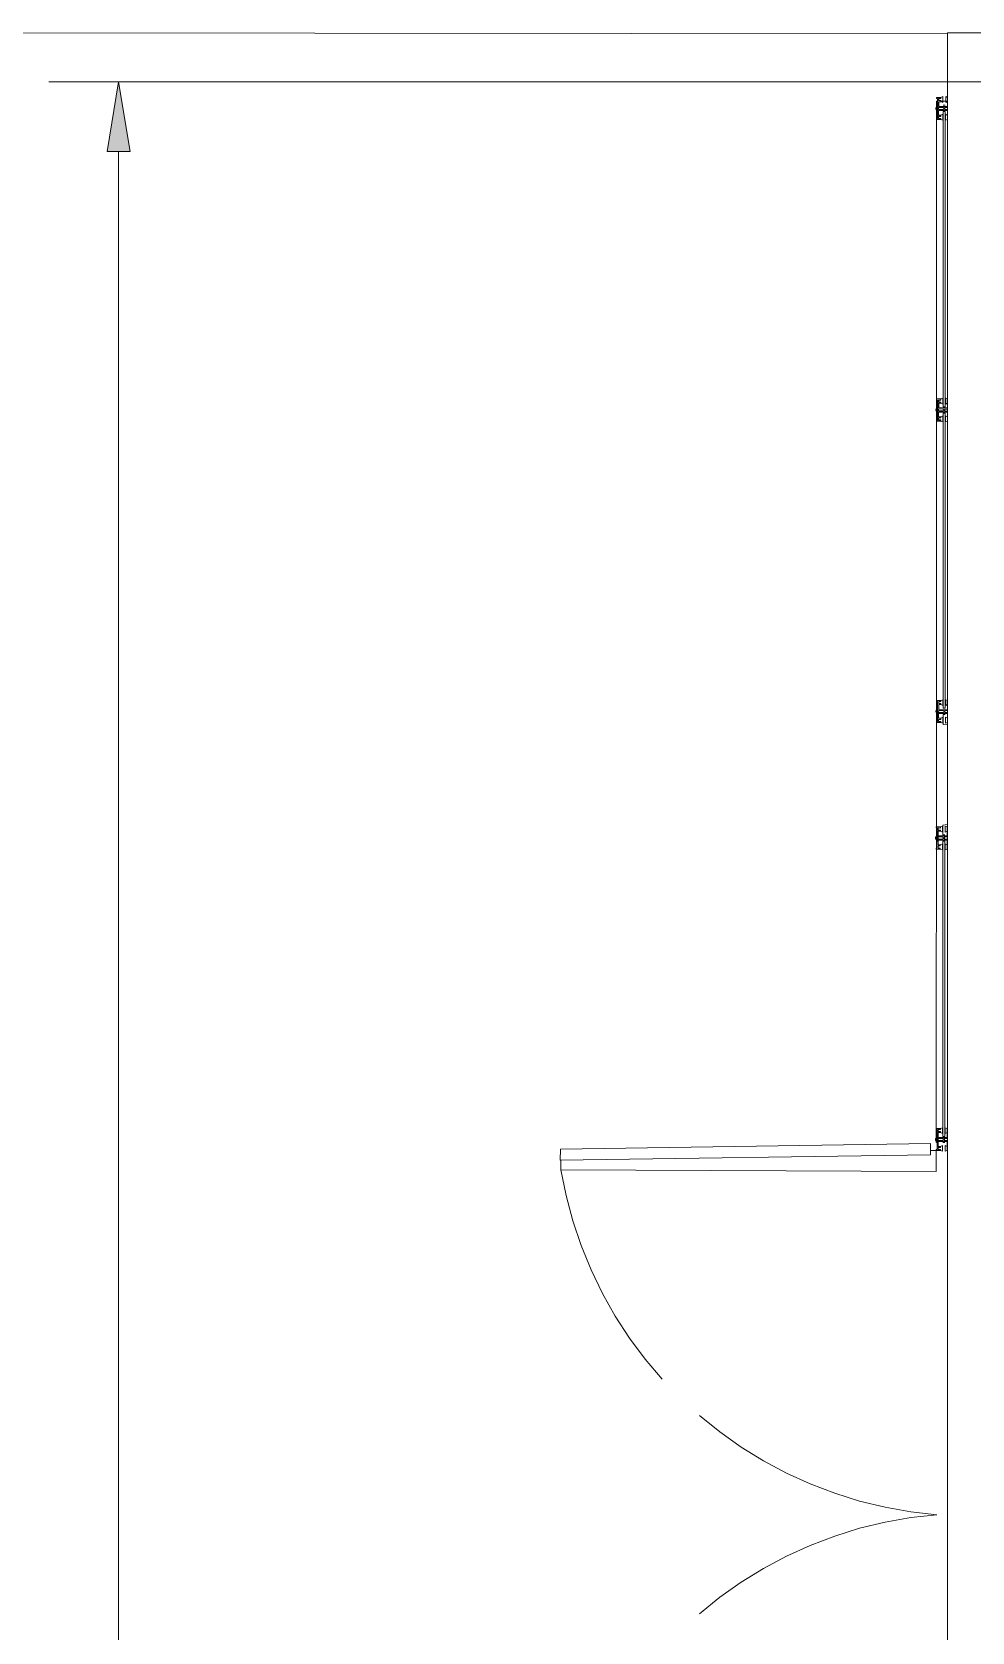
# Model space of a CAD drawing. Header units: centimetres. Extents: x -16.81 to -14.54, y 1.61 to 2.77.
# Drawn here: x -16.7359 to -16.6409, y 2.5439 to 2.7056 of the extents above; entities that cross this region are included whole.
import ezdxf

# ---------------------------------------------------------------- set-up
doc = ezdxf.new("R2010")
doc.units = ezdxf.units.CM
doc.header["$MEASUREMENT"] = 0
doc.layers.get('0').update_dxf_attribs({"lineweight": 0})
doc.layers.add('EXP COTA', color=7, linetype='Continuous', lineweight=0)

# ---------------------------------------------------------------- blocks, each defined once
blk = doc.blocks.new('Block_29')
at = {"layer": 'EXP COTA', "true_color": 0x0000cc, "transparency": 33554687}
h = blk.add_hatch(color=172, dxfattribs=at)
h.dxf.hatch_style = 2
h.paths.add_polyline_path([(-16.72832, 2.69353), (-16.72597, 2.69353), (-16.72715, 2.70058)])
at = {"layer": 'EXP COTA', "color": 172, "lineweight": 0, "true_color": 0x0000cc}
for p, q in [((-16.03657, 2.70058), (-16.7342, 2.70058)), ((-16.72715, 2.69353), (-16.72715, 1.66558))]:
    blk.add_line(p, q, dxfattribs=at)
at = {"layer": 'EXP COTA'}
blk.add_lwpolyline([(-16.72832, 2.69353), (-16.72597, 2.69353), (-16.72715, 2.70058), (-16.72715, 2.70058)], close=True, dxfattribs=at)

msp = doc.modelspace()

# ---------------------------------------------------------------- linework, layer by layer
at = {"color": 18, "lineweight": 0, "true_color": 0x000000}
for p, q in [((-16.64335, 2.70541), (-16.81036, 2.7056)), ((-16.64335, 2.70551), (-16.64335, 2.70058)), ((-16.58511, 2.70551), (-16.64335, 2.70551)), ((-16.63841, 2.70058), (-16.64335, 2.70058)), ((-16.64335, 2.70058), (-16.64335, 2.69808)), ((-16.64446, 2.699), (-16.64403, 2.699)), ((-16.64446, 2.69899), (-16.64446, 2.699)), ((-16.64446, 2.69899), (-16.64403, 2.69899)), ((-16.64446, 2.69888), (-16.64446, 2.69899)), ((-16.64436, 2.69888), (-16.64446, 2.69888)), ((-16.64437, 2.69686), (-16.64436, 2.69888)), ((-16.64426, 2.69867), (-16.64426, 2.69888)), ((-16.64426, 2.69888), (-16.64403, 2.69888)), ((-16.64426, 2.69867), (-16.64403, 2.69867)), ((-16.64425, 2.69868), (-16.64425, 2.69888)), ((-16.64425, 2.69868), (-16.64403, 2.69868)), ((-16.64403, 2.699), (-16.64382, 2.69907)), ((-16.64403, 2.69889), (-16.64403, 2.699)), ((-16.64403, 2.69888), (-16.64403, 2.69899)), ((-16.64403, 2.69889), (-16.64403, 2.69889)), ((-16.64403, 2.69868), (-16.64403, 2.69858)), ((-16.64403, 2.69867), (-16.64403, 2.69856)), ((-16.64382, 2.69907), (-16.64382, 2.69847)), ((-16.64335, 2.699), (-16.64354, 2.69907)), ((-16.64354, 2.69907), (-16.64354, 2.69847)), ((-16.64452, 2.69793), (-16.64453, 2.69792)), ((-16.64452, 2.69792), (-16.64453, 2.69791)), ((-16.64453, 2.69792), (-16.64453, 2.69791)), ((-16.64453, 2.69791), (-16.64453, 2.6979)), ((-16.64453, 2.69791), (-16.64453, 2.6979)), ((-16.64453, 2.6979), (-16.64453, 2.69789)), ((-16.64453, 2.6979), (-16.64453, 2.69789)), ((-16.64453, 2.69789), (-16.64453, 2.69788)), ((-16.64453, 2.69789), (-16.64453, 2.69788)), ((-16.64453, 2.69788), (-16.64453, 2.69786)), ((-16.64453, 2.69788), (-16.64453, 2.69787)), ((-16.64453, 2.69787), (-16.64453, 2.69785)), ((-16.64453, 2.69786), (-16.64453, 2.69785)), ((-16.64453, 2.69785), (-16.64453, 2.69784)), ((-16.64453, 2.69785), (-16.64453, 2.69784)), ((-16.64453, 2.69784), (-16.64453, 2.69783)), ((-16.64453, 2.69784), (-16.64452, 2.69783)), ((-16.64453, 2.69783), (-16.64452, 2.69782)), ((-16.64451, 2.69796), (-16.64452, 2.69795)), ((-16.64451, 2.69795), (-16.64452, 2.69794)), ((-16.64452, 2.69795), (-16.64452, 2.69793)), ((-16.64452, 2.69794), (-16.64452, 2.69793)), ((-16.64452, 2.69793), (-16.64452, 2.69792)), ((-16.64452, 2.69783), (-16.64452, 2.69782)), ((-16.64452, 2.69782), (-16.64452, 2.69781)), ((-16.64452, 2.69782), (-16.64451, 2.69781)), ((-16.64452, 2.69781), (-16.64452, 2.6978)), ((-16.64452, 2.6978), (-16.64451, 2.69779)), ((-16.6445, 2.69798), (-16.64451, 2.69797)), ((-16.6445, 2.69797), (-16.64451, 2.69796)), ((-16.64451, 2.69797), (-16.64451, 2.69796)), ((-16.64451, 2.69796), (-16.64451, 2.69795)), ((-16.64451, 2.69781), (-16.64451, 2.6978)), ((-16.64451, 2.6978), (-16.6445, 2.69779)), ((-16.64451, 2.69779), (-16.64451, 2.69778)), ((-16.64451, 2.69778), (-16.6445, 2.69777)), ((-16.64449, 2.698), (-16.6445, 2.69799)), ((-16.6445, 2.69799), (-16.6445, 2.69798)), ((-16.64449, 2.69798), (-16.6445, 2.69797)), ((-16.6445, 2.69779), (-16.6445, 2.69778)), ((-16.6445, 2.69778), (-16.64449, 2.69777)), ((-16.6445, 2.69777), (-16.64449, 2.69776)), ((-16.64448, 2.698), (-16.64449, 2.698)), ((-16.64448, 2.69799), (-16.64449, 2.69798)), ((-16.64449, 2.69777), (-16.64448, 2.69776)), ((-16.64449, 2.69776), (-16.64449, 2.69775)), ((-16.64449, 2.69775), (-16.64448, 2.69774)), ((-16.64447, 2.69801), (-16.64448, 2.698)), ((-16.64447, 2.69801), (-16.64448, 2.698)), ((-16.64448, 2.698), (-16.64448, 2.69799)), ((-16.64448, 2.69776), (-16.64447, 2.69775)), ((-16.64448, 2.69774), (-16.64447, 2.69773)), ((-16.64436, 2.6986), (-16.64447, 2.6986)), ((-16.64447, 2.63498), (-16.64447, 2.6986)), ((-16.64446, 2.69803), (-16.64447, 2.69802)), ((-16.64447, 2.69802), (-16.64447, 2.69801)), ((-16.64446, 2.69801), (-16.64447, 2.69801)), ((-16.64447, 2.69775), (-16.64447, 2.69775)), ((-16.64447, 2.69775), (-16.64446, 2.69774)), ((-16.64447, 2.69773), (-16.64446, 2.69772)), ((-16.64445, 2.69803), (-16.64446, 2.69803)), ((-16.64445, 2.69802), (-16.64446, 2.69801)), ((-16.64446, 2.69774), (-16.64445, 2.69773)), ((-16.64446, 2.69772), (-16.64445, 2.69772)), ((-16.64444, 2.69804), (-16.64445, 2.69803)), ((-16.64444, 2.69803), (-16.64445, 2.69802)), ((-16.64445, 2.69773), (-16.64444, 2.69773)), ((-16.64445, 2.69772), (-16.64444, 2.69771)), ((-16.64443, 2.69805), (-16.64444, 2.69804)), ((-16.64443, 2.69803), (-16.64444, 2.69803)), ((-16.64444, 2.69773), (-16.64443, 2.69772)), ((-16.64444, 2.69771), (-16.64443, 2.69771)), ((-16.64442, 2.69805), (-16.64443, 2.69805)), ((-16.64442, 2.69804), (-16.64443, 2.69803)), ((-16.64443, 2.69772), (-16.64442, 2.69772)), ((-16.64443, 2.69771), (-16.64442, 2.6977)), ((-16.6444, 2.69805), (-16.64442, 2.69805)), ((-16.64441, 2.69804), (-16.64442, 2.69804)), ((-16.64442, 2.69772), (-16.64441, 2.69771)), ((-16.64442, 2.6977), (-16.64441, 2.6977)), ((-16.6444, 2.69823), (-16.64441, 2.69753)), ((-16.64436, 2.69822), (-16.64441, 2.69822)), ((-16.64441, 2.69822), (-16.64441, 2.69804)), ((-16.64441, 2.69804), (-16.64441, 2.6977)), ((-16.64441, 2.6977), (-16.64441, 2.69752)), ((-16.64441, 2.69753), (-16.64436, 2.69753)), ((-16.64441, 2.69752), (-16.64436, 2.69752)), ((-16.64436, 2.69823), (-16.6444, 2.69823)), ((-16.64426, 2.69856), (-16.64403, 2.69856)), ((-16.64426, 2.69808), (-16.64426, 2.69856)), ((-16.64426, 2.69808), (-16.64335, 2.69808)), ((-16.64426, 2.69776), (-16.64426, 2.69797)), ((-16.64383, 2.69797), (-16.64426, 2.69797)), ((-16.64426, 2.69776), (-16.64426, 2.69797)), ((-16.64383, 2.69777), (-16.64426, 2.69778)), ((-16.64383, 2.69776), (-16.64426, 2.69776)), ((-16.64426, 2.69717), (-16.64426, 2.69766)), ((-16.64335, 2.69766), (-16.64426, 2.69766)), ((-16.64426, 2.69719), (-16.64426, 2.69766)), ((-16.64426, 2.69719), (-16.64403, 2.69719)), ((-16.64426, 2.69717), (-16.64403, 2.69717)), ((-16.64426, 2.69686), (-16.64426, 2.69707)), ((-16.64426, 2.69707), (-16.64403, 2.69707)), ((-16.64426, 2.69687), (-16.64426, 2.69707)), ((-16.64425, 2.69808), (-16.64425, 2.69856)), ((-16.64335, 2.69809), (-16.64425, 2.69809)), ((-16.64335, 2.6986), (-16.64403, 2.6986)), ((-16.64403, 2.69858), (-16.64403, 2.69858)), ((-16.64382, 2.69847), (-16.64403, 2.69858)), ((-16.64383, 2.69729), (-16.64403, 2.69719)), ((-16.64403, 2.69708), (-16.64403, 2.69719)), ((-16.64403, 2.69707), (-16.64403, 2.69717)), ((-16.64382, 2.69797), (-16.64383, 2.69797)), ((-16.64383, 2.69777), (-16.64382, 2.69777)), ((-16.64383, 2.69776), (-16.64382, 2.69776)), ((-16.64383, 2.69669), (-16.64383, 2.69729)), ((-16.64382, 2.69797), (-16.64382, 2.69797)), ((-16.64381, 2.69797), (-16.64382, 2.69797)), ((-16.64382, 2.69777), (-16.64382, 2.69778)), ((-16.64382, 2.69778), (-16.64381, 2.69778)), ((-16.64382, 2.69776), (-16.64381, 2.69776)), ((-16.64382, 2.69776), (-16.64382, 2.69776)), ((-16.6438, 2.69797), (-16.64381, 2.69797)), ((-16.64381, 2.69778), (-16.6438, 2.69778)), ((-16.64381, 2.69776), (-16.6438, 2.69777)), ((-16.6438, 2.69797), (-16.6438, 2.69797)), ((-16.64379, 2.69797), (-16.6438, 2.69797)), ((-16.6438, 2.69778), (-16.6438, 2.69778)), ((-16.6438, 2.69778), (-16.64379, 2.69778)), ((-16.6438, 2.69777), (-16.64379, 2.69777)), ((-16.6438, 2.69777), (-16.6438, 2.69777)), ((-16.64358, 2.6982), (-16.64379, 2.6982)), ((-16.64379, 2.69796), (-16.64379, 2.69797)), ((-16.64378, 2.69796), (-16.64379, 2.69796)), ((-16.64379, 2.69777), (-16.64378, 2.69778)), ((-16.64379, 2.69778), (-16.64378, 2.69778)), ((-16.64379, 2.69777), (-16.64379, 2.69777)), ((-16.64379, 2.69756), (-16.64379, 2.66773)), ((-16.64358, 2.69756), (-16.64379, 2.69756)), ((-16.64377, 2.69796), (-16.64378, 2.69796)), ((-16.64378, 2.69778), (-16.64378, 2.69779)), ((-16.64378, 2.69779), (-16.64377, 2.69779)), ((-16.64378, 2.69778), (-16.64377, 2.69778)), ((-16.64377, 2.69795), (-16.64377, 2.69796)), ((-16.64376, 2.69795), (-16.64377, 2.69795)), ((-16.64377, 2.69779), (-16.64377, 2.6978)), ((-16.64377, 2.6978), (-16.64376, 2.6978)), ((-16.64377, 2.69778), (-16.64376, 2.69779)), ((-16.64377, 2.69778), (-16.64377, 2.69778)), ((-16.64376, 2.69794), (-16.64376, 2.69795)), ((-16.64375, 2.69794), (-16.64376, 2.69794)), ((-16.64376, 2.6978), (-16.64375, 2.69781)), ((-16.64376, 2.69779), (-16.64375, 2.6978)), ((-16.64376, 2.6978), (-16.64376, 2.6978)), ((-16.64376, 2.69779), (-16.64376, 2.69779)), ((-16.64375, 2.69793), (-16.64375, 2.69794)), ((-16.64374, 2.69793), (-16.64375, 2.69793)), ((-16.64375, 2.69781), (-16.64374, 2.69782)), ((-16.64375, 2.6978), (-16.64374, 2.69781)), ((-16.64375, 2.69781), (-16.64375, 2.69781)), ((-16.64375, 2.6978), (-16.64375, 2.6978)), ((-16.64374, 2.69792), (-16.64374, 2.69793)), ((-16.64374, 2.69792), (-16.64374, 2.69792)), ((-16.64373, 2.69791), (-16.64374, 2.69792)), ((-16.64374, 2.69783), (-16.64373, 2.69784)), ((-16.64374, 2.69782), (-16.64373, 2.69783)), ((-16.64374, 2.69782), (-16.64374, 2.69783)), ((-16.64374, 2.69783), (-16.64374, 2.69783)), ((-16.64374, 2.69781), (-16.64374, 2.69782)), ((-16.64374, 2.69781), (-16.64374, 2.69781)), ((-16.64373, 2.6979), (-16.64373, 2.69791)), ((-16.64373, 2.6979), (-16.64373, 2.6979)), ((-16.64373, 2.69789), (-16.64373, 2.6979)), ((-16.64373, 2.69788), (-16.64373, 2.69789)), ((-16.64373, 2.69788), (-16.64373, 2.69788)), ((-16.64373, 2.69787), (-16.64373, 2.69788)), ((-16.64373, 2.69786), (-16.64373, 2.69787)), ((-16.64373, 2.69786), (-16.64373, 2.69786)), ((-16.64373, 2.69785), (-16.64373, 2.69786)), ((-16.64373, 2.69784), (-16.64373, 2.69785)), ((-16.64373, 2.69784), (-16.64373, 2.69785)), ((-16.64373, 2.69785), (-16.64373, 2.69785)), ((-16.64373, 2.69784), (-16.64373, 2.69784)), ((-16.64373, 2.69783), (-16.64373, 2.69784)), ((-16.64373, 2.69784), (-16.64373, 2.69784)), ((-16.64373, 2.69783), (-16.64373, 2.69783)), ((-16.64366, 2.69776), (-16.64365, 2.69777)), ((-16.64335, 2.69776), (-16.64366, 2.69776)), ((-16.64365, 2.69796), (-16.64365, 2.69797)), ((-16.64335, 2.69797), (-16.64365, 2.69797)), ((-16.64364, 2.69795), (-16.64365, 2.69796)), ((-16.64365, 2.69777), (-16.64364, 2.69778)), ((-16.64335, 2.69777), (-16.64365, 2.69777)), ((-16.64363, 2.69796), (-16.64364, 2.69797)), ((-16.64364, 2.69797), (-16.64364, 2.69797)), ((-16.64364, 2.69794), (-16.64364, 2.69795)), ((-16.64363, 2.69793), (-16.64364, 2.69794)), ((-16.64364, 2.69779), (-16.64363, 2.6978)), ((-16.64364, 2.69778), (-16.64364, 2.69779)), ((-16.64363, 2.69795), (-16.64363, 2.69796)), ((-16.64363, 2.69794), (-16.64363, 2.69795)), ((-16.64362, 2.69792), (-16.64363, 2.69794)), ((-16.64363, 2.69792), (-16.64363, 2.69793)), ((-16.64363, 2.69791), (-16.64363, 2.69792)), ((-16.64362, 2.6979), (-16.64363, 2.69791)), ((-16.64363, 2.69782), (-16.64362, 2.69783)), ((-16.64363, 2.69781), (-16.64363, 2.69782)), ((-16.64363, 2.6978), (-16.64363, 2.69781)), ((-16.64362, 2.69791), (-16.64362, 2.69792)), ((-16.64362, 2.6979), (-16.64362, 2.69791)), ((-16.64362, 2.69789), (-16.64362, 2.6979)), ((-16.64362, 2.69789), (-16.64362, 2.6979)), ((-16.64362, 2.69788), (-16.64362, 2.69789)), ((-16.64362, 2.69788), (-16.64362, 2.69789)), ((-16.64362, 2.69787), (-16.64362, 2.69788)), ((-16.64362, 2.69787), (-16.64362, 2.69788)), ((-16.64362, 2.69786), (-16.64362, 2.69787)), ((-16.64362, 2.69786), (-16.64362, 2.69787)), ((-16.64362, 2.69785), (-16.64362, 2.69786)), ((-16.64362, 2.69785), (-16.64362, 2.69786)), ((-16.64362, 2.69783), (-16.64362, 2.69785)), ((-16.64362, 2.69784), (-16.64362, 2.69785)), ((-16.64358, 2.69756), (-16.64358, 2.66773)), ((-16.64355, 2.69669), (-16.64355, 2.69729)), ((-16.64355, 2.69729), (-16.64335, 2.69718)), ((-16.64354, 2.69847), (-16.64335, 2.69857)), ((-16.64335, 2.69808), (-16.64335, 2.69797)), ((-16.64335, 2.69797), (-16.64335, 2.69776)), ((-16.64335, 2.69776), (-16.64335, 2.69766)), ((-16.64335, 2.69766), (-16.64335, 2.66761)), ((-16.64437, 2.69686), (-16.64447, 2.69686)), ((-16.64447, 2.69686), (-16.64447, 2.69675)), ((-16.64447, 2.69675), (-16.64404, 2.69675)), ((-16.64437, 2.69687), (-16.64446, 2.69687)), ((-16.64446, 2.69687), (-16.64446, 2.69686)), ((-16.64426, 2.69687), (-16.64404, 2.69687)), ((-16.64426, 2.69686), (-16.64404, 2.69686)), ((-16.64404, 2.69687), (-16.64404, 2.69676)), ((-16.64404, 2.69686), (-16.64404, 2.69675)), ((-16.64404, 2.69676), (-16.64383, 2.69669)), ((-16.64335, 2.69676), (-16.64355, 2.69669)), ((-16.64446, 2.66853), (-16.64403, 2.66853)), ((-16.64446, 2.66852), (-16.64446, 2.66853)), ((-16.64446, 2.66852), (-16.64403, 2.66852)), ((-16.64446, 2.66841), (-16.64446, 2.66852)), ((-16.64436, 2.66841), (-16.64446, 2.66841)), ((-16.64437, 2.66639), (-16.64436, 2.66841)), ((-16.64426, 2.6682), (-16.64426, 2.66841)), ((-16.64426, 2.66841), (-16.64403, 2.66841)), ((-16.64426, 2.6682), (-16.64403, 2.6682)), ((-16.64426, 2.66809), (-16.64403, 2.66809)), ((-16.64426, 2.66761), (-16.64426, 2.66809)), ((-16.64425, 2.66821), (-16.64425, 2.66841)), ((-16.64425, 2.66821), (-16.64403, 2.66821)), ((-16.64425, 2.66761), (-16.64425, 2.66809)), ((-16.64403, 2.66853), (-16.64382, 2.6686)), ((-16.64403, 2.66842), (-16.64403, 2.66853)), ((-16.64403, 2.66841), (-16.64403, 2.66852)), ((-16.64403, 2.66842), (-16.64403, 2.66842)), ((-16.64403, 2.66821), (-16.64403, 2.66811)), ((-16.64403, 2.6682), (-16.64403, 2.66809)), ((-16.64403, 2.66811), (-16.64403, 2.66811)), ((-16.64382, 2.66801), (-16.64403, 2.66811)), ((-16.64382, 2.6686), (-16.64382, 2.66801)), ((-16.64335, 2.66853), (-16.64354, 2.6686)), ((-16.64354, 2.6686), (-16.64354, 2.668)), ((-16.64354, 2.668), (-16.64335, 2.6681)), ((-16.64452, 2.66747), (-16.64453, 2.66745)), ((-16.64452, 2.66745), (-16.64453, 2.66744)), ((-16.64453, 2.66745), (-16.64453, 2.66744)), ((-16.64453, 2.66744), (-16.64453, 2.66743)), ((-16.64453, 2.66744), (-16.64453, 2.66743)), ((-16.64453, 2.66743), (-16.64453, 2.66742)), ((-16.64453, 2.66743), (-16.64453, 2.66742)), ((-16.64453, 2.66742), (-16.64453, 2.66741)), ((-16.64453, 2.66742), (-16.64453, 2.66741)), ((-16.64453, 2.66741), (-16.64453, 2.66739)), ((-16.64453, 2.66741), (-16.64453, 2.6674)), ((-16.64453, 2.6674), (-16.64453, 2.66739)), ((-16.64453, 2.66739), (-16.64453, 2.66738)), ((-16.64453, 2.66739), (-16.64453, 2.66737)), ((-16.64453, 2.66738), (-16.64453, 2.66737)), ((-16.64453, 2.66737), (-16.64453, 2.66736)), ((-16.64453, 2.66737), (-16.64452, 2.66736)), ((-16.64453, 2.66736), (-16.64452, 2.66735)), ((-16.64451, 2.66749), (-16.64452, 2.66748)), ((-16.64451, 2.66748), (-16.64452, 2.66747)), ((-16.64452, 2.66748), (-16.64452, 2.66747)), ((-16.64452, 2.66747), (-16.64452, 2.66746)), ((-16.64452, 2.66746), (-16.64452, 2.66745)), ((-16.64452, 2.66736), (-16.64452, 2.66735)), ((-16.64452, 2.66735), (-16.64452, 2.66734)), ((-16.64452, 2.66735), (-16.64451, 2.66734)), ((-16.64452, 2.66734), (-16.64452, 2.66733)), ((-16.64452, 2.66733), (-16.64451, 2.66732)), ((-16.6445, 2.66751), (-16.64451, 2.6675)), ((-16.6445, 2.6675), (-16.64451, 2.66749)), ((-16.64451, 2.6675), (-16.64451, 2.66749)), ((-16.64451, 2.66749), (-16.64451, 2.66748)), ((-16.64451, 2.66734), (-16.64451, 2.66733)), ((-16.64451, 2.66733), (-16.6445, 2.66732)), ((-16.64451, 2.66732), (-16.64451, 2.66731)), ((-16.64451, 2.66731), (-16.6445, 2.6673)), ((-16.64449, 2.66753), (-16.6445, 2.66752)), ((-16.6445, 2.66752), (-16.6445, 2.66751)), ((-16.64449, 2.66751), (-16.6445, 2.6675)), ((-16.6445, 2.66732), (-16.6445, 2.66731)), ((-16.6445, 2.66731), (-16.64449, 2.6673)), ((-16.6445, 2.6673), (-16.64449, 2.66729)), ((-16.64448, 2.66754), (-16.64449, 2.66753)), ((-16.64448, 2.66752), (-16.64449, 2.66751)), ((-16.64449, 2.6673), (-16.64448, 2.66729)), ((-16.64449, 2.66729), (-16.64449, 2.66728)), ((-16.64449, 2.66728), (-16.64448, 2.66727)), ((-16.64447, 2.66754), (-16.64448, 2.66753)), ((-16.64447, 2.66754), (-16.64448, 2.66754)), ((-16.64448, 2.66753), (-16.64448, 2.66752)), ((-16.64448, 2.66729), (-16.64447, 2.66728)), ((-16.64448, 2.66727), (-16.64447, 2.66726)), ((-16.64446, 2.66756), (-16.64447, 2.66755)), ((-16.64446, 2.66755), (-16.64447, 2.66754)), ((-16.64447, 2.66755), (-16.64447, 2.66754)), ((-16.64447, 2.66728), (-16.64447, 2.66728)), ((-16.64447, 2.66728), (-16.64446, 2.66727)), ((-16.64447, 2.66726), (-16.64446, 2.66726)), ((-16.64437, 2.66639), (-16.64447, 2.66639)), ((-16.64447, 2.66639), (-16.64447, 2.66628)), ((-16.64447, 2.66628), (-16.64404, 2.66628)), ((-16.64445, 2.66756), (-16.64446, 2.66756)), ((-16.64445, 2.66755), (-16.64446, 2.66755)), ((-16.64446, 2.66727), (-16.64445, 2.66726)), ((-16.64446, 2.66726), (-16.64445, 2.66725)), ((-16.64437, 2.6664), (-16.64446, 2.6664)), ((-16.64446, 2.6664), (-16.64446, 2.66639)), ((-16.64444, 2.66757), (-16.64445, 2.66756)), ((-16.64444, 2.66756), (-16.64445, 2.66755)), ((-16.64445, 2.66726), (-16.64444, 2.66726)), ((-16.64445, 2.66725), (-16.64444, 2.66724)), ((-16.64443, 2.66758), (-16.64444, 2.66757)), ((-16.64443, 2.66756), (-16.64444, 2.66756)), ((-16.64444, 2.66726), (-16.64443, 2.66725)), ((-16.64444, 2.66724), (-16.64443, 2.66724)), ((-16.64442, 2.66758), (-16.64443, 2.66758)), ((-16.64442, 2.66757), (-16.64443, 2.66756)), ((-16.64443, 2.66725), (-16.64442, 2.66725)), ((-16.64443, 2.66724), (-16.64442, 2.66723)), ((-16.6444, 2.66758), (-16.64442, 2.66758)), ((-16.64441, 2.66757), (-16.64442, 2.66757)), ((-16.64442, 2.66725), (-16.64441, 2.66724)), ((-16.64442, 2.66723), (-16.64441, 2.66723)), ((-16.6444, 2.66777), (-16.64441, 2.66706)), ((-16.64436, 2.66775), (-16.64441, 2.66775)), ((-16.64441, 2.66775), (-16.64441, 2.66757)), ((-16.64441, 2.66757), (-16.64441, 2.66723)), ((-16.64441, 2.66723), (-16.64441, 2.66705)), ((-16.64441, 2.66706), (-16.64436, 2.66706)), ((-16.64441, 2.66705), (-16.64436, 2.66705)), ((-16.64436, 2.66777), (-16.6444, 2.66777)), ((-16.64426, 2.66761), (-16.64335, 2.66761)), ((-16.64426, 2.66729), (-16.64426, 2.66751)), ((-16.64383, 2.6675), (-16.64426, 2.66751)), ((-16.64426, 2.66729), (-16.64426, 2.66751)), ((-16.64383, 2.66731), (-16.64426, 2.66731)), ((-16.64383, 2.66729), (-16.64426, 2.66729)), ((-16.64426, 2.66671), (-16.64426, 2.66719)), ((-16.64335, 2.66719), (-16.64426, 2.66719)), ((-16.64426, 2.66672), (-16.64426, 2.66719)), ((-16.64426, 2.66672), (-16.64403, 2.66672)), ((-16.64426, 2.66671), (-16.64403, 2.6667)), ((-16.64426, 2.66639), (-16.64426, 2.6666)), ((-16.64426, 2.6666), (-16.64403, 2.6666)), ((-16.64426, 2.6664), (-16.64426, 2.6666)), ((-16.64426, 2.6664), (-16.64404, 2.6664)), ((-16.64426, 2.66639), (-16.64404, 2.66639)), ((-16.64335, 2.66762), (-16.64425, 2.66762)), ((-16.64404, 2.6664), (-16.64404, 2.66629)), ((-16.64404, 2.66639), (-16.64404, 2.66628)), ((-16.64404, 2.66629), (-16.64383, 2.66622)), ((-16.64383, 2.66682), (-16.64403, 2.66672)), ((-16.64403, 2.66661), (-16.64403, 2.66672)), ((-16.64403, 2.6666), (-16.64403, 2.6667)), ((-16.64382, 2.6675), (-16.64383, 2.6675)), ((-16.64383, 2.66731), (-16.64382, 2.66731)), ((-16.64383, 2.66729), (-16.64382, 2.66729)), ((-16.64383, 2.66622), (-16.64383, 2.66682)), ((-16.64382, 2.6675), (-16.64382, 2.6675)), ((-16.64381, 2.6675), (-16.64382, 2.6675)), ((-16.64382, 2.66731), (-16.64382, 2.66731)), ((-16.64382, 2.66731), (-16.64381, 2.66731)), ((-16.64382, 2.66729), (-16.64381, 2.6673)), ((-16.64382, 2.66729), (-16.64382, 2.66729)), ((-16.6438, 2.6675), (-16.64381, 2.6675)), ((-16.64381, 2.66731), (-16.6438, 2.66731)), ((-16.64381, 2.6673), (-16.6438, 2.6673)), ((-16.6438, 2.6675), (-16.6438, 2.6675)), ((-16.64379, 2.6675), (-16.6438, 2.6675)), ((-16.6438, 2.66731), (-16.6438, 2.66731)), ((-16.6438, 2.66731), (-16.64379, 2.66731)), ((-16.6438, 2.6673), (-16.64379, 2.6673)), ((-16.6438, 2.6673), (-16.6438, 2.6673)), ((-16.64358, 2.66773), (-16.64379, 2.66773)), ((-16.64379, 2.66749), (-16.64379, 2.6675)), ((-16.64378, 2.66749), (-16.64379, 2.66749)), ((-16.64379, 2.66731), (-16.64378, 2.66732)), ((-16.64379, 2.6673), (-16.64378, 2.66731)), ((-16.64379, 2.6673), (-16.64379, 2.6673)), ((-16.64379, 2.66709), (-16.64379, 2.63726)), ((-16.64358, 2.66709), (-16.64379, 2.66709)), ((-16.64377, 2.66749), (-16.64378, 2.66749)), ((-16.64378, 2.66732), (-16.64378, 2.66732)), ((-16.64378, 2.66732), (-16.64377, 2.66732)), ((-16.64378, 2.66731), (-16.64377, 2.66731)), ((-16.64377, 2.66748), (-16.64377, 2.66749)), ((-16.64376, 2.66748), (-16.64377, 2.66748)), ((-16.64377, 2.66732), (-16.64377, 2.66733)), ((-16.64377, 2.66733), (-16.64376, 2.66733)), ((-16.64377, 2.66731), (-16.64376, 2.66732)), ((-16.64377, 2.66731), (-16.64377, 2.66731)), ((-16.64376, 2.66747), (-16.64376, 2.66748)), ((-16.64375, 2.66747), (-16.64376, 2.66747)), ((-16.64376, 2.66733), (-16.64376, 2.66734)), ((-16.64376, 2.66734), (-16.64375, 2.66734)), ((-16.64376, 2.66732), (-16.64375, 2.66733)), ((-16.64376, 2.66732), (-16.64376, 2.66732)), ((-16.64375, 2.66746), (-16.64375, 2.66747)), ((-16.64374, 2.66746), (-16.64375, 2.66746)), ((-16.64375, 2.66734), (-16.64375, 2.66735)), ((-16.64375, 2.66735), (-16.64374, 2.66735)), ((-16.64375, 2.66733), (-16.64374, 2.66734)), ((-16.64375, 2.66733), (-16.64375, 2.66733)), ((-16.64374, 2.66745), (-16.64374, 2.66746)), ((-16.64374, 2.66745), (-16.64374, 2.66745)), ((-16.64373, 2.66744), (-16.64374, 2.66745)), ((-16.64374, 2.66736), (-16.64373, 2.66737)), ((-16.64374, 2.66735), (-16.64373, 2.66736)), ((-16.64374, 2.66735), (-16.64374, 2.66736)), ((-16.64374, 2.66736), (-16.64374, 2.66736)), ((-16.64374, 2.66734), (-16.64374, 2.66735)), ((-16.64374, 2.66734), (-16.64374, 2.66734)), ((-16.64373, 2.66744), (-16.64373, 2.66744)), ((-16.64373, 2.66743), (-16.64373, 2.66744)), ((-16.64373, 2.66742), (-16.64373, 2.66743)), ((-16.64373, 2.66742), (-16.64373, 2.66742)), ((-16.64373, 2.66741), (-16.64373, 2.66742)), ((-16.64373, 2.6674), (-16.64373, 2.66741)), ((-16.64373, 2.6674), (-16.64373, 2.6674)), ((-16.64373, 2.66739), (-16.64373, 2.6674)), ((-16.64373, 2.66738), (-16.64373, 2.66739)), ((-16.64373, 2.66738), (-16.64373, 2.66738)), ((-16.64373, 2.66737), (-16.64373, 2.66738)), ((-16.64373, 2.66737), (-16.64373, 2.66738)), ((-16.64373, 2.66738), (-16.64373, 2.66738)), ((-16.64373, 2.66736), (-16.64373, 2.66737)), ((-16.64373, 2.66737), (-16.64373, 2.66737)), ((-16.64373, 2.66736), (-16.64373, 2.66736)), ((-16.64366, 2.66729), (-16.64365, 2.6673)), ((-16.64335, 2.66729), (-16.64366, 2.66729)), ((-16.64364, 2.66749), (-16.64365, 2.6675)), ((-16.64365, 2.6675), (-16.64365, 2.6675)), ((-16.64335, 2.6675), (-16.64365, 2.6675)), ((-16.64365, 2.6673), (-16.64364, 2.66731)), ((-16.64335, 2.6673), (-16.64365, 2.6673)), ((-16.64363, 2.66749), (-16.64364, 2.6675)), ((-16.64364, 2.6675), (-16.64364, 2.6675)), ((-16.64364, 2.66748), (-16.64364, 2.66749)), ((-16.64363, 2.66747), (-16.64364, 2.66748)), ((-16.64364, 2.66732), (-16.64363, 2.66733)), ((-16.64364, 2.66731), (-16.64364, 2.66732)), ((-16.64363, 2.66748), (-16.64363, 2.66749)), ((-16.64363, 2.66747), (-16.64363, 2.66748)), ((-16.64363, 2.66745), (-16.64363, 2.66747)), ((-16.64362, 2.66746), (-16.64363, 2.66747)), ((-16.64363, 2.66744), (-16.64363, 2.66745)), ((-16.64362, 2.66743), (-16.64363, 2.66744)), ((-16.64363, 2.66735), (-16.64362, 2.66737)), ((-16.64363, 2.66734), (-16.64363, 2.66735)), ((-16.64363, 2.66733), (-16.64363, 2.66734)), ((-16.64362, 2.66744), (-16.64362, 2.66746)), ((-16.64362, 2.66743), (-16.64362, 2.66744)), ((-16.64362, 2.66742), (-16.64362, 2.66743)), ((-16.64362, 2.66742), (-16.64362, 2.66743)), ((-16.64362, 2.66741), (-16.64362, 2.66742)), ((-16.64362, 2.66741), (-16.64362, 2.66742)), ((-16.64362, 2.6674), (-16.64362, 2.66741)), ((-16.64362, 2.6674), (-16.64362, 2.66741)), ((-16.64362, 2.66739), (-16.64362, 2.6674)), ((-16.64362, 2.66739), (-16.64362, 2.6674)), ((-16.64362, 2.66738), (-16.64362, 2.66739)), ((-16.64362, 2.66738), (-16.64362, 2.66739)), ((-16.64362, 2.66737), (-16.64362, 2.66738)), ((-16.64362, 2.66737), (-16.64362, 2.66738)), ((-16.64358, 2.66709), (-16.64358, 2.63726)), ((-16.64355, 2.66622), (-16.64355, 2.66682)), ((-16.64355, 2.66682), (-16.64335, 2.66672)), ((-16.64335, 2.66629), (-16.64355, 2.66622)), ((-16.64335, 2.66761), (-16.64335, 2.6675)), ((-16.64335, 2.6675), (-16.64335, 2.66729)), ((-16.64335, 2.66729), (-16.64335, 2.66719)), ((-16.64335, 2.51913), (-16.64335, 2.66719)), ((-16.64446, 2.63806), (-16.64403, 2.63806)), ((-16.64446, 2.63796), (-16.64446, 2.63806)), ((-16.64436, 2.63796), (-16.64446, 2.63796)), ((-16.6444, 2.6373), (-16.64441, 2.63659)), ((-16.64436, 2.6373), (-16.6444, 2.6373)), ((-16.64437, 2.63593), (-16.64436, 2.63796)), ((-16.64436, 2.63659), (-16.64436, 2.6373)), ((-16.64426, 2.63625), (-16.64425, 2.63764)), ((-16.64425, 2.63774), (-16.64425, 2.63796)), ((-16.64425, 2.63796), (-16.64403, 2.63795)), ((-16.64425, 2.63774), (-16.64403, 2.63774)), ((-16.64425, 2.63764), (-16.64403, 2.63764)), ((-16.64403, 2.63806), (-16.64382, 2.63813)), ((-16.64403, 2.63795), (-16.64403, 2.63806)), ((-16.64403, 2.63774), (-16.64403, 2.63764)), ((-16.64382, 2.63754), (-16.64403, 2.63764)), ((-16.64382, 2.63813), (-16.64382, 2.63754)), ((-16.64358, 2.63726), (-16.64379, 2.63726)), ((-16.64335, 2.63806), (-16.64354, 2.63813)), ((-16.64354, 2.63813), (-16.64354, 2.63754)), ((-16.64354, 2.63754), (-16.64335, 2.63763)), ((-16.64452, 2.637), (-16.64453, 2.63699)), ((-16.64453, 2.63699), (-16.64453, 2.63697)), ((-16.64453, 2.63697), (-16.64453, 2.63696)), ((-16.64453, 2.63696), (-16.64453, 2.63695)), ((-16.64453, 2.63695), (-16.64453, 2.63694)), ((-16.64453, 2.63694), (-16.64453, 2.63693)), ((-16.64453, 2.63693), (-16.64453, 2.63692)), ((-16.64453, 2.63692), (-16.64453, 2.6369)), ((-16.64453, 2.6369), (-16.64452, 2.63689)), ((-16.64451, 2.63702), (-16.64452, 2.63701)), ((-16.64452, 2.63701), (-16.64452, 2.637)), ((-16.64452, 2.63689), (-16.64452, 2.63688)), ((-16.64452, 2.63688), (-16.64451, 2.63687)), ((-16.6445, 2.63704), (-16.64451, 2.63703)), ((-16.64451, 2.63703), (-16.64451, 2.63702)), ((-16.64451, 2.63687), (-16.64451, 2.63686)), ((-16.64451, 2.63686), (-16.6445, 2.63685)), ((-16.64449, 2.63706), (-16.6445, 2.63705)), ((-16.6445, 2.63705), (-16.6445, 2.63704)), ((-16.6445, 2.63685), (-16.6445, 2.63684)), ((-16.6445, 2.63684), (-16.64449, 2.63683)), ((-16.6445, 2.59337), (-16.64446, 2.63584)), ((-16.64448, 2.63707), (-16.64449, 2.63706)), ((-16.64449, 2.63683), (-16.64448, 2.63682)), ((-16.64447, 2.63707), (-16.64448, 2.63707)), ((-16.64448, 2.63682), (-16.64447, 2.63681)), ((-16.64446, 2.63709), (-16.64447, 2.63708)), ((-16.64447, 2.63708), (-16.64447, 2.63707)), ((-16.64447, 2.63681), (-16.64447, 2.63681)), ((-16.64447, 2.63681), (-16.64446, 2.6368)), ((-16.64446, 2.63593), (-16.64447, 2.63583)), ((-16.64447, 2.63583), (-16.64404, 2.63583)), ((-16.64445, 2.6371), (-16.64446, 2.63709)), ((-16.64446, 2.6368), (-16.64445, 2.63679)), ((-16.64437, 2.63593), (-16.64446, 2.63593)), ((-16.64444, 2.6371), (-16.64445, 2.6371)), ((-16.64445, 2.63679), (-16.64444, 2.63679)), ((-16.64443, 2.63711), (-16.64444, 2.6371)), ((-16.64444, 2.63679), (-16.64443, 2.63678)), ((-16.64442, 2.63711), (-16.64443, 2.63711)), ((-16.64443, 2.63678), (-16.64442, 2.63678)), ((-16.6444, 2.63712), (-16.64442, 2.63711)), ((-16.64442, 2.63678), (-16.64441, 2.63677)), ((-16.64441, 2.63659), (-16.64436, 2.63659)), ((-16.64383, 2.63705), (-16.64426, 2.63705)), ((-16.64383, 2.63684), (-16.64426, 2.63684)), ((-16.64335, 2.63673), (-16.64426, 2.63673)), ((-16.64426, 2.63625), (-16.64403, 2.63625)), ((-16.64426, 2.63593), (-16.64426, 2.63614)), ((-16.64426, 2.63614), (-16.64403, 2.63614)), ((-16.64426, 2.63593), (-16.64404, 2.63593)), ((-16.64335, 2.63715), (-16.64425, 2.63716)), ((-16.64404, 2.63593), (-16.64404, 2.63583)), ((-16.64404, 2.63583), (-16.64383, 2.63575)), ((-16.64383, 2.63635), (-16.64403, 2.63625)), ((-16.64403, 2.63614), (-16.64403, 2.63625)), ((-16.64382, 2.63705), (-16.64383, 2.63705)), ((-16.64383, 2.63684), (-16.64382, 2.63684)), ((-16.64383, 2.63575), (-16.64383, 2.63635)), ((-16.64381, 2.63705), (-16.64382, 2.63705)), ((-16.64382, 2.63684), (-16.64382, 2.63684)), ((-16.64382, 2.63684), (-16.64381, 2.63684)), ((-16.6438, 2.63704), (-16.64381, 2.63705)), ((-16.64381, 2.63705), (-16.64381, 2.63705)), ((-16.64381, 2.63684), (-16.6438, 2.63684)), ((-16.64379, 2.63704), (-16.6438, 2.63704)), ((-16.6438, 2.63684), (-16.6438, 2.63684)), ((-16.6438, 2.63684), (-16.64379, 2.63684)), ((-16.64379, 2.63663), (-16.6438, 2.63563)), ((-16.6438, 2.63563), (-16.64335, 2.63558)), ((-16.64378, 2.63704), (-16.64379, 2.63704)), ((-16.64379, 2.63704), (-16.64379, 2.63704)), ((-16.64379, 2.63684), (-16.64378, 2.63685)), ((-16.64358, 2.63662), (-16.64379, 2.63663)), ((-16.64378, 2.63703), (-16.64378, 2.63704)), ((-16.64377, 2.63703), (-16.64378, 2.63703)), ((-16.64378, 2.63685), (-16.64378, 2.63685)), ((-16.64378, 2.63685), (-16.64377, 2.63685)), ((-16.64376, 2.63702), (-16.64377, 2.63703)), ((-16.64377, 2.63703), (-16.64377, 2.63703)), ((-16.64377, 2.63685), (-16.64377, 2.63686)), ((-16.64377, 2.63686), (-16.64376, 2.63686)), ((-16.64375, 2.63702), (-16.64376, 2.63702)), ((-16.64376, 2.63686), (-16.64376, 2.63687)), ((-16.64376, 2.63687), (-16.64375, 2.63687)), ((-16.64375, 2.63701), (-16.64375, 2.63702)), ((-16.64374, 2.637), (-16.64375, 2.63701)), ((-16.64375, 2.63701), (-16.64375, 2.63701)), ((-16.64375, 2.63687), (-16.64375, 2.63688)), ((-16.64375, 2.63688), (-16.64374, 2.63688)), ((-16.64373, 2.63699), (-16.64374, 2.637)), ((-16.64374, 2.637), (-16.64374, 2.637)), ((-16.64374, 2.63689), (-16.64373, 2.6369)), ((-16.64374, 2.63688), (-16.64374, 2.63689)), ((-16.64374, 2.63689), (-16.64374, 2.63689)), ((-16.64373, 2.63698), (-16.64373, 2.63699)), ((-16.64373, 2.63697), (-16.64373, 2.63698)), ((-16.64373, 2.63698), (-16.64373, 2.63698)), ((-16.64372, 2.63696), (-16.64373, 2.63697)), ((-16.64373, 2.63697), (-16.64373, 2.63697)), ((-16.64373, 2.63691), (-16.64373, 2.63692)), ((-16.64373, 2.63692), (-16.64372, 2.63692)), ((-16.64373, 2.6369), (-16.64373, 2.63691)), ((-16.64373, 2.63691), (-16.64373, 2.63691)), ((-16.64372, 2.63695), (-16.64372, 2.63696)), ((-16.64372, 2.63694), (-16.64372, 2.63695)), ((-16.64372, 2.63695), (-16.64372, 2.63695)), ((-16.64372, 2.63693), (-16.64372, 2.63694)), ((-16.64372, 2.63692), (-16.64372, 2.63693)), ((-16.64365, 2.63704), (-16.64365, 2.63705)), ((-16.64335, 2.63705), (-16.64365, 2.63705)), ((-16.64364, 2.63703), (-16.64365, 2.63704)), ((-16.64365, 2.63684), (-16.64365, 2.63685)), ((-16.64365, 2.63685), (-16.64364, 2.63685)), ((-16.64335, 2.63683), (-16.64365, 2.63684)), ((-16.64363, 2.63702), (-16.64364, 2.63703)), ((-16.64364, 2.63686), (-16.64363, 2.63688)), ((-16.64364, 2.63685), (-16.64364, 2.63686)), ((-16.64363, 2.63701), (-16.64363, 2.63702)), ((-16.64363, 2.637), (-16.64363, 2.63701)), ((-16.64362, 2.63699), (-16.64363, 2.637)), ((-16.64363, 2.63689), (-16.64362, 2.6369)), ((-16.64363, 2.63688), (-16.64363, 2.63689)), ((-16.64362, 2.63698), (-16.64362, 2.63699)), ((-16.64362, 2.63696), (-16.64362, 2.63698)), ((-16.64362, 2.63695), (-16.64362, 2.63696)), ((-16.64362, 2.63694), (-16.64362, 2.63695)), ((-16.64362, 2.63693), (-16.64362, 2.63694)), ((-16.64362, 2.63692), (-16.64362, 2.63693)), ((-16.64362, 2.63691), (-16.64362, 2.63692)), ((-16.64362, 2.6369), (-16.64362, 2.63691)), ((-16.64355, 2.63575), (-16.64355, 2.63635)), ((-16.64355, 2.63635), (-16.64335, 2.63625)), ((-16.64335, 2.63582), (-16.64355, 2.63575)), ((-16.64456, 2.62424), (-16.64457, 2.62423)), ((-16.64455, 2.62425), (-16.64456, 2.62424)), ((-16.64454, 2.62427), (-16.64455, 2.62426)), ((-16.64455, 2.62426), (-16.64455, 2.62425)), ((-16.64453, 2.62428), (-16.64454, 2.62427)), ((-16.64452, 2.62429), (-16.64453, 2.62428)), ((-16.64453, 2.62428), (-16.64453, 2.62428)), ((-16.64451, 2.6243), (-16.64452, 2.62429)), ((-16.64451, 2.62527), (-16.64408, 2.62527)), ((-16.64451, 2.62517), (-16.64451, 2.62527)), ((-16.64441, 2.62517), (-16.64451, 2.62517)), ((-16.6445, 2.62431), (-16.64451, 2.6243)), ((-16.64449, 2.62431), (-16.6445, 2.62431)), ((-16.64448, 2.62432), (-16.64449, 2.62431)), ((-16.64447, 2.62432), (-16.64448, 2.62432)), ((-16.64446, 2.62433), (-16.64447, 2.62432)), ((-16.64446, 2.6238), (-16.64446, 2.62451)), ((-16.64446, 2.62451), (-16.64441, 2.62451)), ((-16.64441, 2.62517), (-16.64442, 2.62314)), ((-16.64441, 2.62451), (-16.64441, 2.6238)), ((-16.6443, 2.62485), (-16.64431, 2.62346)), ((-16.64335, 2.62436), (-16.64431, 2.62437)), ((-16.64388, 2.62426), (-16.64431, 2.62426)), ((-16.6443, 2.62517), (-16.64408, 2.62516)), ((-16.6443, 2.62517), (-16.6443, 2.62495)), ((-16.6443, 2.62495), (-16.64408, 2.62495)), ((-16.6443, 2.62485), (-16.64408, 2.62485)), ((-16.64408, 2.62527), (-16.64387, 2.62534)), ((-16.64408, 2.62516), (-16.64408, 2.62527)), ((-16.64408, 2.62495), (-16.64408, 2.62485)), ((-16.64388, 2.62475), (-16.64408, 2.62485)), ((-16.64387, 2.62534), (-16.64388, 2.62475)), ((-16.64387, 2.62426), (-16.64388, 2.62426)), ((-16.64386, 2.62426), (-16.64387, 2.62426)), ((-16.64387, 2.62426), (-16.64387, 2.62426)), ((-16.64385, 2.62425), (-16.64386, 2.62426)), ((-16.64384, 2.62425), (-16.64385, 2.62425)), ((-16.64385, 2.62425), (-16.64385, 2.62425)), ((-16.64335, 2.62551), (-16.64384, 2.62546)), ((-16.64384, 2.62546), (-16.64384, 2.62447)), ((-16.64363, 2.62447), (-16.64384, 2.62447)), ((-16.64383, 2.62425), (-16.64384, 2.62425)), ((-16.64383, 2.62424), (-16.64383, 2.62425)), ((-16.64382, 2.62424), (-16.64383, 2.62424)), ((-16.64381, 2.62423), (-16.64382, 2.62424)), ((-16.64382, 2.62424), (-16.64382, 2.62424)), ((-16.64335, 2.62426), (-16.6437, 2.62426)), ((-16.6437, 2.62425), (-16.6437, 2.62426)), ((-16.64369, 2.62424), (-16.6437, 2.62425)), ((-16.64369, 2.62423), (-16.64369, 2.62424)), ((-16.64339, 2.62527), (-16.64359, 2.62534)), ((-16.64359, 2.62534), (-16.64359, 2.62475)), ((-16.64359, 2.62475), (-16.64339, 2.62485)), ((-16.64335, 2.62527), (-16.64339, 2.62527)), ((-16.64339, 2.62527), (-16.64339, 2.62436)), ((-16.64339, 2.62436), (-16.64335, 2.62436)), ((-16.64457, 2.62421), (-16.64458, 2.6242)), ((-16.64458, 2.6242), (-16.64458, 2.62418)), ((-16.64458, 2.62418), (-16.64458, 2.62417)), ((-16.64458, 2.62417), (-16.64458, 2.62416)), ((-16.64458, 2.62416), (-16.64458, 2.62415)), ((-16.64458, 2.62415), (-16.64458, 2.62414)), ((-16.64458, 2.62414), (-16.64458, 2.62413)), ((-16.64458, 2.62413), (-16.64458, 2.62411)), ((-16.64458, 2.62411), (-16.64457, 2.6241)), ((-16.64457, 2.62423), (-16.64457, 2.62422)), ((-16.64457, 2.62422), (-16.64457, 2.62421)), ((-16.64457, 2.6241), (-16.64457, 2.62409)), ((-16.64457, 2.62409), (-16.64457, 2.62408)), ((-16.64457, 2.62408), (-16.64456, 2.62407)), ((-16.64456, 2.62407), (-16.64456, 2.62406)), ((-16.64456, 2.62406), (-16.64455, 2.62405)), ((-16.64455, 2.62405), (-16.64454, 2.62404)), ((-16.64454, 2.62404), (-16.64453, 2.62403)), ((-16.64453, 2.62403), (-16.64453, 2.62403)), ((-16.64453, 2.62403), (-16.64452, 2.62402)), ((-16.64452, 2.62402), (-16.64451, 2.62401)), ((-16.64452, 2.62314), (-16.64452, 2.62304)), ((-16.64442, 2.62314), (-16.64452, 2.62314)), ((-16.64452, 2.62304), (-16.64409, 2.62304)), ((-16.64451, 2.62401), (-16.6445, 2.624)), ((-16.6445, 2.624), (-16.64449, 2.624)), ((-16.64449, 2.624), (-16.64448, 2.62399)), ((-16.64448, 2.62399), (-16.64447, 2.62399)), ((-16.64447, 2.62399), (-16.64446, 2.62398)), ((-16.64441, 2.6238), (-16.64446, 2.6238)), ((-16.64388, 2.62405), (-16.64431, 2.62405)), ((-16.64335, 2.62394), (-16.64431, 2.62394)), ((-16.64431, 2.62346), (-16.64409, 2.62346)), ((-16.64431, 2.62335), (-16.64409, 2.62335)), ((-16.64431, 2.62335), (-16.64431, 2.62314)), ((-16.64431, 2.62314), (-16.64409, 2.62314)), ((-16.64388, 2.62356), (-16.64409, 2.62346)), ((-16.64409, 2.62335), (-16.64409, 2.62346)), ((-16.64409, 2.62314), (-16.64409, 2.62304)), ((-16.64409, 2.62304), (-16.64388, 2.62296)), ((-16.64388, 2.62405), (-16.64387, 2.62405)), ((-16.64388, 2.62296), (-16.64388, 2.62356)), ((-16.64387, 2.62405), (-16.64387, 2.62405)), ((-16.64387, 2.62405), (-16.64386, 2.62405)), ((-16.64386, 2.62405), (-16.64385, 2.62405)), ((-16.64385, 2.62405), (-16.64385, 2.62405)), ((-16.64385, 2.62405), (-16.64384, 2.62405)), ((-16.64384, 2.62405), (-16.64384, 2.62406)), ((-16.64384, 2.62406), (-16.64383, 2.62406)), ((-16.64384, 2.62384), (-16.64384, 2.594)), ((-16.64363, 2.62383), (-16.64384, 2.62384)), ((-16.64383, 2.62406), (-16.64382, 2.62406)), ((-16.64382, 2.62406), (-16.64382, 2.62407)), ((-16.64382, 2.62407), (-16.64381, 2.62407)), ((-16.6438, 2.62422), (-16.64381, 2.62423)), ((-16.64381, 2.62423), (-16.64381, 2.62423)), ((-16.64381, 2.62407), (-16.64381, 2.62408)), ((-16.64381, 2.62408), (-16.6438, 2.62408)), ((-16.64379, 2.62421), (-16.6438, 2.62422)), ((-16.6438, 2.62422), (-16.6438, 2.62422)), ((-16.6438, 2.62408), (-16.6438, 2.62409)), ((-16.6438, 2.62409), (-16.64379, 2.62409)), ((-16.64379, 2.6242), (-16.64379, 2.62421)), ((-16.64379, 2.62421), (-16.64379, 2.62421)), ((-16.64378, 2.62419), (-16.64379, 2.6242)), ((-16.64379, 2.6241), (-16.64378, 2.62411)), ((-16.64379, 2.62409), (-16.64379, 2.6241)), ((-16.64379, 2.6241), (-16.64379, 2.6241)), ((-16.64378, 2.62418), (-16.64378, 2.62419)), ((-16.64378, 2.62419), (-16.64378, 2.62419)), ((-16.64378, 2.62417), (-16.64378, 2.62418)), ((-16.64378, 2.62418), (-16.64378, 2.62418)), ((-16.64378, 2.62416), (-16.64378, 2.62417)), ((-16.64378, 2.62415), (-16.64378, 2.62416)), ((-16.64378, 2.62416), (-16.64378, 2.62416)), ((-16.64378, 2.62414), (-16.64378, 2.62415)), ((-16.64378, 2.62413), (-16.64378, 2.62414)), ((-16.64378, 2.62414), (-16.64378, 2.62414)), ((-16.64378, 2.62412), (-16.64378, 2.62413)), ((-16.64378, 2.62411), (-16.64378, 2.62412)), ((-16.64378, 2.62412), (-16.64378, 2.62412)), ((-16.64371, 2.62405), (-16.6437, 2.62406)), ((-16.64335, 2.62404), (-16.64371, 2.62405)), ((-16.6437, 2.62406), (-16.64369, 2.62407)), ((-16.64368, 2.62422), (-16.64369, 2.62423)), ((-16.64369, 2.62408), (-16.64368, 2.62409)), ((-16.64369, 2.62407), (-16.64369, 2.62408)), ((-16.64368, 2.62421), (-16.64368, 2.62422)), ((-16.64368, 2.6242), (-16.64368, 2.62421)), ((-16.64367, 2.62419), (-16.64368, 2.6242)), ((-16.64368, 2.62411), (-16.64367, 2.62412)), ((-16.64368, 2.6241), (-16.64368, 2.62411)), ((-16.64368, 2.62409), (-16.64368, 2.6241)), ((-16.64367, 2.62417), (-16.64367, 2.62419)), ((-16.64367, 2.62416), (-16.64367, 2.62417)), ((-16.64367, 2.62415), (-16.64367, 2.62416)), ((-16.64367, 2.62414), (-16.64367, 2.62415)), ((-16.64367, 2.62413), (-16.64367, 2.62414)), ((-16.64367, 2.62412), (-16.64367, 2.62413)), ((-16.64363, 2.62383), (-16.64363, 2.594)), ((-16.6436, 2.62296), (-16.6436, 2.62356)), ((-16.6436, 2.62356), (-16.6434, 2.62346)), ((-16.6434, 2.62303), (-16.6436, 2.62296)), ((-16.6434, 2.62303), (-16.64339, 2.62394)), ((-16.64335, 2.62303), (-16.6434, 2.62303)), ((-16.64339, 2.62394), (-16.64335, 2.62394)), ((-16.64457, 2.59373), (-16.64458, 2.59372)), ((-16.64458, 2.59372), (-16.64458, 2.59371)), ((-16.64458, 2.59371), (-16.64458, 2.5937)), ((-16.64458, 2.5937), (-16.64458, 2.59369)), ((-16.64458, 2.59369), (-16.64458, 2.59368)), ((-16.64458, 2.59368), (-16.64458, 2.59366)), ((-16.64458, 2.59366), (-16.64458, 2.59365)), ((-16.64458, 2.59365), (-16.64458, 2.59364)), ((-16.64458, 2.59364), (-16.64457, 2.59363)), ((-16.64456, 2.59376), (-16.64457, 2.59374)), ((-16.64457, 2.59374), (-16.64457, 2.59373)), ((-16.64457, 2.59363), (-16.64457, 2.59362)), ((-16.64457, 2.59362), (-16.64456, 2.59361)), ((-16.64455, 2.59378), (-16.64456, 2.59377)), ((-16.64456, 2.59377), (-16.64456, 2.59376)), ((-16.64456, 2.59361), (-16.64456, 2.5936)), ((-16.64456, 2.5936), (-16.64455, 2.59359)), ((-16.64454, 2.59379), (-16.64455, 2.59379)), ((-16.64455, 2.59379), (-16.64455, 2.59378)), ((-16.64455, 2.59359), (-16.64455, 2.59358)), ((-16.64455, 2.59358), (-16.64454, 2.59357)), ((-16.64453, 2.5938), (-16.64454, 2.59379)), ((-16.64454, 2.59357), (-16.64453, 2.59356)), ((-16.64452, 2.59381), (-16.64453, 2.5938)), ((-16.64453, 2.59356), (-16.64452, 2.59355)), ((-16.64451, 2.59383), (-16.64452, 2.59382)), ((-16.64452, 2.59382), (-16.64452, 2.59381)), ((-16.64452, 2.59355), (-16.64452, 2.59354)), ((-16.64452, 2.59354), (-16.64451, 2.59354)), ((-16.64451, 2.5948), (-16.64408, 2.5948)), ((-16.64451, 2.59469), (-16.64451, 2.5948)), ((-16.64441, 2.59469), (-16.64451, 2.59469)), ((-16.6445, 2.59383), (-16.64451, 2.59383)), ((-16.64451, 2.59354), (-16.6445, 2.59353)), ((-16.64449, 2.59384), (-16.6445, 2.59383)), ((-16.6445, 2.59353), (-16.64449, 2.59352)), ((-16.64448, 2.59384), (-16.64449, 2.59384)), ((-16.64449, 2.59352), (-16.64448, 2.59352)), ((-16.64447, 2.59385), (-16.64448, 2.59384)), ((-16.64448, 2.59352), (-16.64447, 2.59352)), ((-16.64446, 2.59385), (-16.64447, 2.59385)), ((-16.64447, 2.59352), (-16.64445, 2.59351)), ((-16.64441, 2.59403), (-16.64446, 2.59403)), ((-16.64446, 2.59403), (-16.64445, 2.59333)), ((-16.64441, 2.59267), (-16.64441, 2.59469)), ((-16.64441, 2.59333), (-16.64441, 2.59403)), ((-16.64431, 2.59448), (-16.64431, 2.59469)), ((-16.64431, 2.59469), (-16.64408, 2.59469)), ((-16.64431, 2.59448), (-16.64408, 2.59448)), ((-16.6443, 2.59299), (-16.64431, 2.59438)), ((-16.64431, 2.59438), (-16.64408, 2.59438)), ((-16.64335, 2.5939), (-16.64431, 2.59389)), ((-16.64388, 2.59379), (-16.64431, 2.59379)), ((-16.64388, 2.59358), (-16.64431, 2.59358)), ((-16.64408, 2.5948), (-16.64388, 2.59487)), ((-16.64408, 2.59469), (-16.64408, 2.5948)), ((-16.64408, 2.59448), (-16.64408, 2.59438)), ((-16.64388, 2.59428), (-16.64408, 2.59438)), ((-16.64388, 2.59487), (-16.64388, 2.59428)), ((-16.64387, 2.59379), (-16.64388, 2.59379)), ((-16.64388, 2.59358), (-16.64387, 2.59358)), ((-16.64386, 2.59379), (-16.64387, 2.59379)), ((-16.64387, 2.59379), (-16.64387, 2.59379)), ((-16.64387, 2.59358), (-16.64386, 2.59358)), ((-16.64385, 2.59379), (-16.64386, 2.59379)), ((-16.64386, 2.59358), (-16.64386, 2.59358)), ((-16.64386, 2.59358), (-16.64385, 2.59358)), ((-16.64385, 2.59378), (-16.64385, 2.59379)), ((-16.64384, 2.59378), (-16.64385, 2.59378)), ((-16.64385, 2.59358), (-16.64384, 2.59359)), ((-16.64385, 2.59358), (-16.64385, 2.59358)), ((-16.64363, 2.594), (-16.64384, 2.594)), ((-16.64383, 2.59378), (-16.64384, 2.59378)), ((-16.64384, 2.59359), (-16.64383, 2.59359)), ((-16.64382, 2.59377), (-16.64383, 2.59378)), ((-16.64383, 2.59378), (-16.64383, 2.59378)), ((-16.64383, 2.59359), (-16.64383, 2.59359)), ((-16.64383, 2.59359), (-16.64382, 2.59359)), ((-16.64381, 2.59376), (-16.64382, 2.59377)), ((-16.64382, 2.59377), (-16.64382, 2.59377)), ((-16.64382, 2.59359), (-16.64382, 2.5936)), ((-16.64382, 2.5936), (-16.64381, 2.5936)), ((-16.6438, 2.59375), (-16.64381, 2.59376)), ((-16.64381, 2.59376), (-16.64381, 2.59376)), ((-16.64381, 2.5936), (-16.64381, 2.59361)), ((-16.64381, 2.59361), (-16.6438, 2.59361)), ((-16.64379, 2.59374), (-16.6438, 2.59375)), ((-16.6438, 2.59375), (-16.6438, 2.59375)), ((-16.6438, 2.59361), (-16.6438, 2.59362)), ((-16.6438, 2.59362), (-16.64379, 2.59362)), ((-16.64379, 2.59373), (-16.64379, 2.59374)), ((-16.64379, 2.59374), (-16.64379, 2.59374)), ((-16.64378, 2.59373), (-16.64379, 2.59373)), ((-16.64379, 2.59362), (-16.64379, 2.59363)), ((-16.64379, 2.59363), (-16.64378, 2.59363)), ((-16.64378, 2.59372), (-16.64378, 2.59373)), ((-16.64378, 2.59371), (-16.64378, 2.59372)), ((-16.64377, 2.5937), (-16.64378, 2.59371)), ((-16.64378, 2.59371), (-16.64378, 2.59371)), ((-16.64378, 2.59366), (-16.64377, 2.59367)), ((-16.64378, 2.59365), (-16.64378, 2.59366)), ((-16.64378, 2.59364), (-16.64378, 2.59365)), ((-16.64378, 2.59365), (-16.64378, 2.59365)), ((-16.64378, 2.59363), (-16.64378, 2.59364)), ((-16.64377, 2.59369), (-16.64377, 2.5937)), ((-16.64377, 2.59368), (-16.64377, 2.59369)), ((-16.64377, 2.59369), (-16.64377, 2.59369)), ((-16.64377, 2.59367), (-16.64377, 2.59368)), ((-16.64377, 2.59367), (-16.64377, 2.59367)), ((-16.6437, 2.59378), (-16.6437, 2.59379)), ((-16.64335, 2.59379), (-16.6437, 2.59379)), ((-16.64369, 2.59377), (-16.6437, 2.59378)), ((-16.6437, 2.59359), (-16.64369, 2.5936)), ((-16.6437, 2.59358), (-16.6437, 2.59359)), ((-16.64335, 2.59358), (-16.6437, 2.59358)), ((-16.64369, 2.59376), (-16.64369, 2.59377)), ((-16.64368, 2.59375), (-16.64369, 2.59376)), ((-16.64369, 2.5936), (-16.64368, 2.59361)), ((-16.64368, 2.59374), (-16.64368, 2.59375)), ((-16.64367, 2.59373), (-16.64368, 2.59374)), ((-16.64368, 2.59363), (-16.64367, 2.59364)), ((-16.64368, 2.59362), (-16.64368, 2.59363)), ((-16.64368, 2.59361), (-16.64368, 2.59362)), ((-16.64367, 2.59372), (-16.64367, 2.59373)), ((-16.64367, 2.59371), (-16.64367, 2.59372)), ((-16.64367, 2.59369), (-16.64367, 2.59371)), ((-16.64367, 2.59368), (-16.64367, 2.59369)), ((-16.64367, 2.59367), (-16.64367, 2.59368)), ((-16.64367, 2.59366), (-16.64367, 2.59367)), ((-16.64367, 2.59365), (-16.64367, 2.59366)), ((-16.64367, 2.59364), (-16.64367, 2.59365)), ((-16.64339, 2.5948), (-16.6436, 2.59487)), ((-16.6436, 2.59487), (-16.6436, 2.59428)), ((-16.6436, 2.59428), (-16.64339, 2.59438)), ((-16.64335, 2.5948), (-16.64339, 2.5948)), ((-16.64339, 2.5948), (-16.64339, 2.5939)), ((-16.64339, 2.5939), (-16.64335, 2.5939)), ((-16.68248, 2.59272), (-16.68252, 2.59159)), ((-16.64507, 2.59215), (-16.68252, 2.59159)), ((-16.68248, 2.59272), (-16.64509, 2.59328)), ((-16.64507, 2.59215), (-16.64509, 2.59328)), ((-16.64508, 2.59257), (-16.64451, 2.59256)), ((-16.64451, 2.59256), (-16.64452, 2.59045)), ((-16.64441, 2.59267), (-16.64451, 2.59267)), ((-16.64451, 2.59267), (-16.64451, 2.59256)), ((-16.64451, 2.59256), (-16.64408, 2.59257)), ((-16.64445, 2.59333), (-16.64441, 2.59333)), ((-16.64335, 2.59347), (-16.64431, 2.59347)), ((-16.6443, 2.59299), (-16.64408, 2.59299)), ((-16.6443, 2.59267), (-16.6443, 2.59288)), ((-16.6443, 2.59288), (-16.64408, 2.59288)), ((-16.6443, 2.59267), (-16.64408, 2.59267)), ((-16.64388, 2.59309), (-16.64408, 2.59299)), ((-16.64408, 2.59288), (-16.64408, 2.59299)), ((-16.64408, 2.59267), (-16.64408, 2.59257)), ((-16.64408, 2.59257), (-16.64387, 2.59249)), ((-16.64387, 2.59249), (-16.64388, 2.59309)), ((-16.64363, 2.59337), (-16.64384, 2.59337)), ((-16.64359, 2.5925), (-16.64359, 2.59309)), ((-16.64359, 2.59309), (-16.64339, 2.59299)), ((-16.64339, 2.59257), (-16.64359, 2.5925)), ((-16.64339, 2.59257), (-16.64339, 2.59347)), ((-16.64339, 2.59347), (-16.64335, 2.59347)), ((-16.64335, 2.59257), (-16.64339, 2.59257)), ((-16.68244, 2.59061), (-16.68244, 2.59159)), ((-16.68244, 2.59061), (-16.68192, 2.58802)), ((-16.64452, 2.59045), (-16.68244, 2.59061)), ((-16.68192, 2.58802), (-16.68124, 2.58546)), ((-16.68124, 2.58546), (-16.68039, 2.58296)), ((-16.68039, 2.58296), (-16.67939, 2.58051)), ((-16.67939, 2.58051), (-16.67824, 2.57813)), ((-16.67824, 2.57813), (-16.67694, 2.57583)), ((-16.67694, 2.57583), (-16.6755, 2.57362)), ((-16.6755, 2.57362), (-16.67392, 2.5715)), ((-16.67392, 2.5715), (-16.67221, 2.56948)), ((-16.66843, 2.56579), (-16.66638, 2.56413)), ((-16.66638, 2.56413), (-16.66422, 2.5626)), ((-16.66422, 2.5626), (-16.66197, 2.56122)), ((-16.66197, 2.56122), (-16.65964, 2.55997)), ((-16.65964, 2.55997), (-16.65723, 2.55888)), ((-16.65723, 2.55888), (-16.65476, 2.55794)), ((-16.65476, 2.55794), (-16.65224, 2.55715)), ((-16.65224, 2.55715), (-16.64967, 2.55653)), ((-16.64967, 2.55653), (-16.64707, 2.55607)), ((-16.64967, 2.55502), (-16.65224, 2.5544)), ((-16.64707, 2.55548), (-16.64967, 2.55502)), ((-16.64707, 2.55607), (-16.64444, 2.55577)), ((-16.64444, 2.55577), (-16.64707, 2.55548)), ((-16.65476, 2.55361), (-16.65723, 2.55267)), ((-16.65224, 2.5544), (-16.65476, 2.55361)), ((-16.65964, 2.55158), (-16.66197, 2.55033)), ((-16.65723, 2.55267), (-16.65964, 2.55158)), ((-16.66197, 2.55033), (-16.66422, 2.54894)), ((-16.66422, 2.54894), (-16.66638, 2.54742)), ((-16.66638, 2.54742), (-16.66843, 2.54576))]:
    msp.add_line(p, q, dxfattribs=at)

# ---------------------------------------------------------------- block references
at = {"layer": 'EXP COTA'}
msp.add_blockref('Block_29', (0, 0), dxfattribs=at)

doc.saveas('drawing.dxf')
